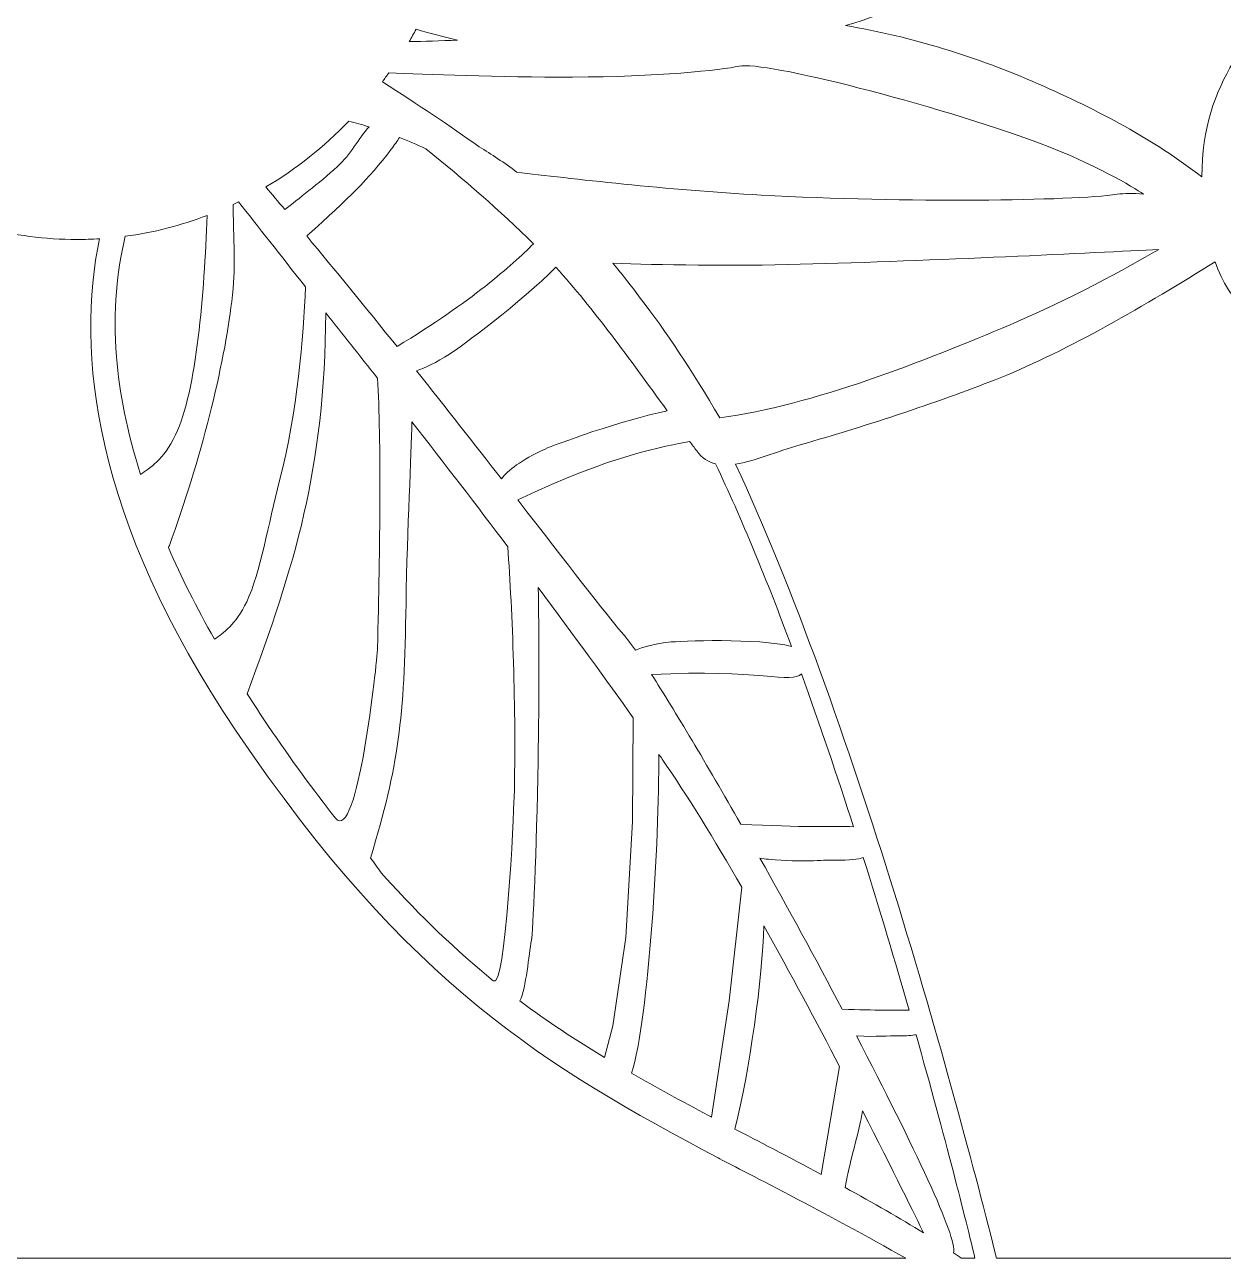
# Model space of a CAD drawing. Header units: millimetres. Extents: x -1200 to 1200, y -590 to 595.
# Drawn here: x -7.2 to 440.7, y -590 to -128.9 of the extents above; entities that cross this region are included whole.
import ezdxf

# ---------------------------------------------------------------- set-up
doc = ezdxf.new("R2010")
doc.units = ezdxf.units.MM
doc.header["$MEASUREMENT"] = 0
doc.layers.add('Layer 1', color=7, linetype='Continuous')

msp = doc.modelspace()

# ---------------------------------------------------------------- linework, layer by layer
at = {"layer": 'Layer 1', "color": 250, "lineweight": 20}
for points, knots in [([(1199.95, 122.7706), (1195.038, 103.5684), (1187.49, 83.3812), (1179.9064, 66.195), (1142.9583, -17.5486), (1103.2501, -76.5961), (1056.123, -119.3268), (1062.8104, -118.949), (1067.2307, -121.1794), (1071.23, -124.3833), (1074.7863, -127.2328), (1078.5199, -130.9037), (1080.6121, -135.8081), (1082.8223, -140.9883), (1083.1898, -149.4884), (1080.8406, -157.4086), (1077.8209, -167.592), (1071.1183, -177.5515), (1066.6026, -186.0342), (1065.2739, -188.5295), (1064.1577, -190.8603), (1063.209, -192.8745), (1066.903, -193.7474), (1070.3014, -195.6926), (1073.1895, -198.4401), (1074.3603, -193.7097), (1077.0547, -190.669), (1077.2845, -181.042), (1077.5179, -171.3256), (1078.8217, -163.3193), (1082.6622, -156.1014), (1085.8445, -150.1201), (1088.5985, -144.0448), (1093.8383, -141.1295), (1102.3897, -136.3709), (1109.2908, -138.4586), (1116.3782, -146.4994), (1121.4031, -152.2016), (1123.2905, -157.7347), (1124.3174, -163.5873), (1125.2237, -168.7517), (1125.7912, -174.6564), (1124.5036, -179.9777), (1123.1439, -185.6), (1118.6057, -191.9354), (1112.4744, -195.4543), (1104.5923, -199.9795), (1094.232, -201.0845), (1086.2518, -203.0813), (1083.2195, -203.8399), (1080.5934, -204.7193), (1078.4864, -205.401), (1080.6233, -209.2993), (1082.0426, -213.8587), (1082.5044, -218.7774), (1086.4703, -215.1959), (1090.2772, -216.5031), (1096.6221, -209.0155), (1102.2716, -202.3509), (1107.7113, -197.8461), (1114.5008, -196.1439), (1120.1255, -194.7348), (1125.5019, -192.8773), (1130.8534, -195.459), (1139.5847, -199.6706), (1143.2874, -207.2601), (1143.7592, -219.2257), (1144.0944, -227.7099), (1142.3065, -233.2932), (1139.73, -238.3418), (1137.4565, -242.798), (1134.5262, -247.4767), (1130.6126, -250.0973), (1126.4778, -252.867), (1119.6935, -253.3262), (1113.3721, -250.3841), (1105.2441, -246.6004), (1097.2951, -238.2023), (1090.5255, -232.5439), (1087.327, -229.8715), (1084.4674, -227.8855), (1082.4449, -226.348), (1081.8837, -231.4763), (1080.2781, -236.199), (1077.9065, -240.1632), (1083.592, -240.6537), (1085.1591, -245.577), (1094.5088, -245.928), (1102.2642, -246.2211), (1108.6538, -247.8544), (1114.4151, -252.6663), (1119.1881, -256.6538), (1124.0381, -260.1037), (1126.3649, -266.6695), (1130.1619, -277.3844), (1128.4968, -286.0302), (1122.0786, -294.9096), (1117.5267, -301.2058), (1113.1113, -303.5696), (1108.4402, -304.8563), (1104.318, -305.9926), (1099.6057, -306.7044), (1095.3581, -305.0916), (1090.872, -303.3861), (1085.816, -297.6996), (1083.006, -290.0191), (1079.3954, -280.1429), (1078.5137, -267.1633), (1076.9196, -257.1632), (1076.0862, -251.9328), (1075.0694, -247.6679), (1074.5341, -244.7338), (1071.527, -248.0487), (1067.8529, -250.4359), (1063.8026, -251.5284), (1067.4083, -256.8496), (1065.8314, -261.7071), (1072.1825, -270.157), (1077.5018, -277.2356), (1081.0976, -284.0506), (1082.456, -292.5584), (1083.5809, -299.6056), (1085.0635, -306.3423), (1083.0036, -313.0461), (1079.6412, -323.9866), (1073.5832, -328.6246), (1064.0348, -329.217), (1057.2627, -329.637), (1052.8064, -327.3973), (1048.7761, -324.1684), (1045.2211, -321.3189), (1041.4875, -317.648), (1039.394, -312.7435), (1037.1838, -307.5632), (1036.8175, -299.0632), (1039.1655, -291.1431), (1042.1865, -280.9597), (1048.8878, -271.0003), (1053.4048, -262.5191), (1055.5965, -258.4014), (1057.208, -254.7337), (1058.4485, -252.1898), (1054.3571, -252.1176), (1050.5081, -250.7446), (1047.1555, -248.3875), (1046.3026, -254.2258), (1042.9799, -256.7682), (1042.7216, -267.5097), (1042.4894, -277.226), (1041.1844, -285.2324), (1037.3439, -292.4503), (1034.1617, -298.4317), (1031.4089, -304.5068), (1026.1691, -307.4221), (1017.6165, -312.1808), (1010.7153, -310.0931), (1003.6293, -302.0523), (998.604, -296.3501), (996.7169, -290.817), (995.69, -284.9644), (994.7836, -279.7997), (994.215, -273.8953), (995.5026, -268.574), (996.8633, -262.9516), (1001.4017, -256.6162), (1007.5316, -253.0974), (1015.4139, -248.5722), (1025.7743, -247.4672), (1033.7544, -245.4704), (1036.861, -244.6944), (1039.5405, -243.7901), (1041.6737, -243.102), (1039.0538, -239.7242), (1037.0622, -235.5769), (1035.9396, -230.9641), (1032.4916, -233.163), (1028.8958, -233.033), (1023.3841, -239.5362), (1017.7356, -246.2007), (1012.2948, -250.7056), (1005.5053, -252.4076), (999.8806, -253.8169), (994.5043, -255.6742), (989.1538, -253.0927), (980.4215, -248.881), (976.7199, -241.2916), (976.2469, -229.326), (975.9116, -220.8416), (977.6996, -215.2585), (980.2773, -210.2099), (982.5507, -205.7553), (985.4811, -201.0766), (989.3948, -198.4544), (993.5296, -195.6847), (1000.314, -195.2255), (1006.6353, -198.1676), (1014.762, -201.9513), (1022.7109, -210.3495), (1029.4807, -216.0078), (1031.4822, -217.6803), (1033.3508, -219.083), (1034.9638, -220.2757), (1035.2158, -215.536), (1036.3568, -211.094), (1038.176, -207.2067), (1035.0097, -205.5813), (1032.3351, -202.8807), (1025.4973, -202.6236), (1017.7419, -202.332), (1011.3524, -200.6973), (1005.5911, -195.8854), (1000.8181, -191.8979), (995.9694, -188.448), (993.6426, -181.8822), (991.4894, -175.8084), (991.0922, -170.3993), (992.3214, -165.2362), (967.3802, -179.2659), (940.4598, -190.5969), (911.0933, -200.0311), (909.2618, -204.7804), (907.033, -209.1613), (904.5498, -213.3903), (897.9888, -224.5627), (889.5331, -236.2978), (878.2402, -242.8731), (866.3103, -249.8199), (846.7343, -250.9703), (828.4943, -243.591), (805.0431, -234.1019), (782.1071, -213.039), (762.5733, -198.8478), (753.3453, -192.1423), (745.0931, -187.1643), (739.2587, -183.3068), (737.6395, -196.1706), (733.0045, -208.0124), (726.1616, -217.9576), (742.569, -219.1865), (747.0873, -231.5345), (774.0674, -232.4169), (796.4458, -233.1489), (814.882, -237.2462), (831.5054, -249.3167), (845.2779, -259.3152), (859.2714, -267.9689), (865.9849, -284.4361), (875.1956, -307.0256), (873.266, -325.949), (861.4182, -344.6356), (868.2461, -339.3974), (876.5602, -336.3142), (885.5139, -336.3142), (905.7678, -336.3142), (922.7474, -352.0777), (926.6413, -372.9148), (930.0124, -357.3129), (942.917, -345.6388), (958.2465, -345.6388), (976.1278, -345.6388), (990.711, -361.5213), (990.711, -380.9949), (990.711, -381.694), (990.6899, -382.3883), (990.6526, -383.0778), (996.8846, -373.5449), (1007.1135, -367.3082), (1018.6348, -367.3082), (1031.7453, -367.3082), (1043.1774, -375.382), (1048.9561, -387.1986), (1048.9237, -386.5371), (1048.9064, -385.8725), (1048.9064, -385.2018), (1048.9064, -364.6091), (1064.3278, -347.8143), (1083.2369, -347.8143), (1102.145, -347.8143), (1117.5663, -364.6091), (1117.5664, -385.2018), (1117.5664, -405.7944), (1102.145, -422.5908), (1083.2368, -422.5908), (1070.1263, -422.5908), (1058.6956, -414.5155), (1052.9157, -402.7003), (1052.9479, -403.3603), (1052.9653, -404.0263), (1052.9653, -404.6956), (1052.9653, -425.2882), (1037.5439, -442.0846), (1018.6348, -442.0846), (999.7267, -442.0846), (984.3053, -425.2882), (984.3053, -404.6956), (984.3053, -403.7536), (984.3388, -402.8194), (984.4022, -401.8946), (978.4831, -410.6519), (968.9571, -416.3524), (958.2466, -416.3525), (943.2089, -416.3524), (930.5041, -405.1173), (926.8438, -389.9604), (923.3757, -411.3727), (906.1427, -427.7272), (885.5139, -427.7272), (862.399, -427.7271), (843.5469, -407.1941), (843.5469, -382.0199), (843.5469, -374.5967), (845.1873, -367.5763), (848.0928, -361.3662), (836.8841, -372.6735), (825.8471, -377.4431), (814.2649, -380.2159), (802.371, -383.0638), (788.7736, -384.8507), (776.5184, -380.802), (763.5728, -376.5276), (748.9821, -362.2659), (740.8767, -343.0008), (730.4566, -318.2311), (727.9123, -285.6744), (723.3146, -260.5958), (720.9095, -247.475), (717.9753, -236.7775), (716.4309, -229.4216), (707.754, -237.7352), (697.1539, -243.7227), (685.4674, -246.461), (695.8702, -259.809), (691.3207, -271.9909), (709.6464, -293.1854), (724.9945, -310.9363), (735.3709, -328.032), (739.2898, -349.3677), (742.5354, -367.0448), (746.8118, -383.94), (740.8679, -400.7552), (731.1681, -428.1959), (713.6892, -439.8292), (686.1355, -441.3134), (666.5967, -442.3668), (653.7369, -436.7492), (642.1099, -428.6504), (631.8501, -421.5062), (621.0762, -412.2975), (615.038, -399.9981), (608.6595, -387.0042), (607.603, -365.6844), (614.3786, -345.819), (623.0927, -320.2798), (642.4315, -295.2999), (655.4628, -274.0254), (661.7866, -263.7009), (666.4378, -254.5001), (670.0176, -248.1224), (658.2106, -247.9406), (647.1077, -244.4956), (637.4338, -238.5831), (634.9729, -253.226), (625.3824, -259.6053), (624.6386, -286.5442), (623.9681, -310.916), (620.2046, -330.9944), (609.1228, -349.0996), (599.9407, -364.0997), (591.9953, -379.3382), (576.8755, -386.6516), (552.2, -398.5843), (532.2875, -393.3492), (511.84, -373.1813), (497.3399, -358.8787), (491.8951, -345.0024), (488.9314, -330.3221), (486.3164, -317.3691), (484.6761, -302.5601), (488.3924, -289.2136), (492.3173, -275.1131), (505.4119, -259.2243), (523.1017, -250.3967), (545.8453, -239.0471), (575.7383, -236.2759), (598.7648, -231.2681), (607.7283, -229.3197), (615.4602, -227.0516), (621.6138, -225.326), (614.0547, -216.8542), (608.3082, -206.4544), (605.0699, -194.8853), (595.1192, -200.3995), (584.7428, -200.075), (568.842, -216.3839), (552.544, -233.0988), (536.8457, -244.3998), (517.2549, -248.6663), (501.0239, -252.2024), (485.5106, -256.8592), (470.0717, -250.3857), (453.3975, -243.3951), (443.0817, -232.6912), (437.6148, -217.5547), (411.8303, -233.7116), (382.9481, -250.5942), (357.3365, -260.8936), (337.0141, -269.0676), (307.5596, -278.8953), (282.5549, -285.9722), (273.7951, -288.4519), (265.4958, -292.1651), (258.4407, -293.2387), (301.9464, -386.3529), (340.7298, -528.6673), (355.9395, -590.0266), (355.9395, -590.0266), (1199.95, -590.0266), (1199.95, -590.0266), (1199.95, -590.0266), (1199.95, 122.7706), (1199.95, 122.7706)], [0, 0, 0, 0, 0.00714286, 0.00714286, 0.00714286, 0.01428571, 0.01428571, 0.01428571, 0.02142857, 0.02142857, 0.02142857, 0.02857143, 0.02857143, 0.02857143, 0.03571429, 0.03571429, 0.03571429, 0.04285714, 0.04285714, 0.04285714, 0.05, 0.05, 0.05, 0.05714286, 0.05714286, 0.05714286, 0.06428571, 0.06428571, 0.06428571, 0.07142857, 0.07142857, 0.07142857, 0.07857143, 0.07857143, 0.07857143, 0.08571429, 0.08571429, 0.08571429, 0.09285714, 0.09285714, 0.09285714, 0.1, 0.1, 0.1, 0.10714286, 0.10714286, 0.10714286, 0.11428571, 0.11428571, 0.11428571, 0.12142857, 0.12142857, 0.12142857, 0.12857143, 0.12857143, 0.12857143, 0.13571429, 0.13571429, 0.13571429, 0.14285714, 0.14285714, 0.14285714, 0.15, 0.15, 0.15, 0.15714286, 0.15714286, 0.15714286, 0.16428571, 0.16428571, 0.16428571, 0.17142857, 0.17142857, 0.17142857, 0.17857143, 0.17857143, 0.17857143, 0.18571429, 0.18571429, 0.18571429, 0.19285714, 0.19285714, 0.19285714, 0.2, 0.2, 0.2, 0.20714286, 0.20714286, 0.20714286, 0.21428571, 0.21428571, 0.21428571, 0.22142857, 0.22142857, 0.22142857, 0.22857143, 0.22857143, 0.22857143, 0.23571429, 0.23571429, 0.23571429, 0.24285714, 0.24285714, 0.24285714, 0.25, 0.25, 0.25, 0.25714286, 0.25714286, 0.25714286, 0.26428571, 0.26428571, 0.26428571, 0.27142857, 0.27142857, 0.27142857, 0.27857143, 0.27857143, 0.27857143, 0.28571429, 0.28571429, 0.28571429, 0.29285714, 0.29285714, 0.29285714, 0.3, 0.3, 0.3, 0.30714286, 0.30714286, 0.30714286, 0.31428571, 0.31428571, 0.31428571, 0.32142857, 0.32142857, 0.32142857, 0.32857143, 0.32857143, 0.32857143, 0.33571429, 0.33571429, 0.33571429, 0.34285714, 0.34285714, 0.34285714, 0.35, 0.35, 0.35, 0.35714286, 0.35714286, 0.35714286, 0.36428571, 0.36428571, 0.36428571, 0.37142857, 0.37142857, 0.37142857, 0.37857143, 0.37857143, 0.37857143, 0.38571429, 0.38571429, 0.38571429, 0.39285714, 0.39285714, 0.39285714, 0.4, 0.4, 0.4, 0.40714286, 0.40714286, 0.40714286, 0.41428571, 0.41428571, 0.41428571, 0.42142857, 0.42142857, 0.42142857, 0.42857143, 0.42857143, 0.42857143, 0.43571429, 0.43571429, 0.43571429, 0.44285714, 0.44285714, 0.44285714, 0.45, 0.45, 0.45, 0.45714286, 0.45714286, 0.45714286, 0.46428571, 0.46428571, 0.46428571, 0.47142857, 0.47142857, 0.47142857, 0.47857143, 0.47857143, 0.47857143, 0.48571429, 0.48571429, 0.48571429, 0.49285714, 0.49285714, 0.49285714, 0.5, 0.5, 0.5, 0.50714286, 0.50714286, 0.50714286, 0.51428571, 0.51428571, 0.51428571, 0.52142857, 0.52142857, 0.52142857, 0.52857143, 0.52857143, 0.52857143, 0.53571429, 0.53571429, 0.53571429, 0.54285714, 0.54285714, 0.54285714, 0.55, 0.55, 0.55, 0.55714286, 0.55714286, 0.55714286, 0.56428571, 0.56428571, 0.56428571, 0.57142857, 0.57142857, 0.57142857, 0.57857143, 0.57857143, 0.57857143, 0.58571429, 0.58571429, 0.58571429, 0.59285714, 0.59285714, 0.59285714, 0.6, 0.6, 0.6, 0.60714286, 0.60714286, 0.60714286, 0.61428571, 0.61428571, 0.61428571, 0.62142857, 0.62142857, 0.62142857, 0.62857143, 0.62857143, 0.62857143, 0.63571429, 0.63571429, 0.63571429, 0.64285714, 0.64285714, 0.64285714, 0.65, 0.65, 0.65, 0.65714286, 0.65714286, 0.65714286, 0.66428571, 0.66428571, 0.66428571, 0.67142857, 0.67142857, 0.67142857, 0.67857143, 0.67857143, 0.67857143, 0.68571429, 0.68571429, 0.68571429, 0.69285714, 0.69285714, 0.69285714, 0.7, 0.7, 0.7, 0.70714286, 0.70714286, 0.70714286, 0.71428571, 0.71428571, 0.71428571, 0.72142857, 0.72142857, 0.72142857, 0.72857143, 0.72857143, 0.72857143, 0.73571429, 0.73571429, 0.73571429, 0.74285714, 0.74285714, 0.74285714, 0.75, 0.75, 0.75, 0.75714286, 0.75714286, 0.75714286, 0.76428571, 0.76428571, 0.76428571, 0.77142857, 0.77142857, 0.77142857, 0.77857143, 0.77857143, 0.77857143, 0.78571429, 0.78571429, 0.78571429, 0.79285714, 0.79285714, 0.79285714, 0.8, 0.8, 0.8, 0.80714286, 0.80714286, 0.80714286, 0.81428571, 0.81428571, 0.81428571, 0.82142857, 0.82142857, 0.82142857, 0.82857143, 0.82857143, 0.82857143, 0.83571429, 0.83571429, 0.83571429, 0.84285714, 0.84285714, 0.84285714, 0.85, 0.85, 0.85, 0.85714286, 0.85714286, 0.85714286, 0.86428571, 0.86428571, 0.86428571, 0.87142857, 0.87142857, 0.87142857, 0.87857143, 0.87857143, 0.87857143, 0.88571429, 0.88571429, 0.88571429, 0.89285714, 0.89285714, 0.89285714, 0.9, 0.9, 0.9, 0.90714286, 0.90714286, 0.90714286, 0.91428571, 0.91428571, 0.91428571, 0.92142857, 0.92142857, 0.92142857, 0.92857143, 0.92857143, 0.92857143, 0.93571429, 0.93571429, 0.93571429, 0.94285714, 0.94285714, 0.94285714, 0.95, 0.95, 0.95, 0.95714286, 0.95714286, 0.95714286, 0.96428571, 0.96428571, 0.96428571, 0.97142857, 0.97142857, 0.97142857, 0.97857143, 0.97857143, 0.97857143, 0.98571429, 0.98571429, 0.98571429, 0.99285714, 0.99285714, 0.99285714, 1, 1, 1, 1]), ([(299.5099, -129.2564), (324.06, -133.4083), (348.5232, -140.921), (371.7671, -151.1469), (393.8052, -160.8428), (414.891, -171.9745), (432.7138, -185.8634), (432.694, -167.291), (437.611, -154.4916), (444.4587, -142.8285), (451.0197, -131.656), (459.4742, -119.9208), (470.7671, -113.3455), (482.6981, -106.3987), (502.2729, -105.2483), (520.5142, -112.6277), (543.9641, -122.1183), (566.9001, -143.1795), (586.4339, -157.371), (592.2076, -161.567), (597.599, -165.0842), (602.2553, -168.075), (602.9827, -156.1891), (606.2731, -145.0465), (611.5229, -135.2971), (602.3867, -131.2219), (594.6674, -124.4475), (574.9398, -123.8017), (552.5627, -123.0714), (534.1253, -118.9726), (517.502, -106.9034), (503.7295, -96.9034), (489.736, -88.2497), (483.0222, -71.7826), (475.3053, -52.8577), (475.4084, -36.5033), (482.6112, -20.707), (436.0291, -58.132), (390.2181, -90.0946), (350.4192, -109.344), (332.9478, -117.7939), (315.9632, -124.3205), (299.5099, -129.2564)], [0, 0, 0, 0, 0.07142857, 0.07142857, 0.07142857, 0.14285714, 0.14285714, 0.14285714, 0.21428571, 0.21428571, 0.21428571, 0.28571429, 0.28571429, 0.28571429, 0.35714286, 0.35714286, 0.35714286, 0.42857143, 0.42857143, 0.42857143, 0.5, 0.5, 0.5, 0.57142857, 0.57142857, 0.57142857, 0.64285714, 0.64285714, 0.64285714, 0.71428571, 0.71428571, 0.71428571, 0.78571429, 0.78571429, 0.78571429, 0.85714286, 0.85714286, 0.85714286, 0.92857143, 0.92857143, 0.92857143, 1, 1, 1, 1]), ([(139.0452, -130.6717), (138.1983, -132.2251), (137.3305, -133.7642), (136.4364, -135.2845), (142.0524, -135.1748), (148.1626, -134.9788), (154.4578, -134.7109), (149.1809, -133.4883), (144.0429, -132.1341), (139.0452, -130.6717)], [0, 0, 0, 0, 0.33333333, 0.33333333, 0.33333333, 0.66666667, 0.66666667, 0.66666667, 1, 1, 1, 1]), ([(128.8745, -146.9509), (128.0801, -148.0683), (127.2729, -149.1734), (126.4511, -150.2675), (139.9441, -159.0074), (151.8393, -166.8585), (162.6268, -174.567), (167.2905, -177.3993), (171.9888, -180.5467), (176.6947, -184.0358), (195.9094, -186.4197), (233.5466, -190.7395), (267.9456, -192.6361), (322.472, -195.6424), (384.175, -194.7771), (400.9956, -192.3351), (403.6826, -191.9448), (407.1269, -191.9182), (410.8285, -192.2614), (407.0562, -189.6643), (392.5574, -180.8727), (372.039, -173.2754), (332.6039, -158.6719), (269.2828, -142.3929), (259.7791, -144.4618), (253.2158, -145.8913), (228.9376, -148.454), (197.4814, -148.5262), (170.0755, -148.5903), (142.24, -147.5401), (128.8745, -146.9509)], [0, 0, 0, 0, 0.1, 0.1, 0.1, 0.2, 0.2, 0.2, 0.3, 0.3, 0.3, 0.4, 0.4, 0.4, 0.5, 0.5, 0.5, 0.6, 0.6, 0.6, 0.7, 0.7, 0.7, 0.8, 0.8, 0.8, 0.9, 0.9, 0.9, 1, 1, 1, 1]), ([(113.8929, -165.0137), (104.6476, -174.5874), (94.2486, -182.8727), (82.9532, -189.6016), (85.2031, -192.2944), (87.5548, -195.1142), (89.9921, -198.0437), (94.98, -194.1267), (102.5056, -188.4041), (109.6886, -181.9432), (114.376, -177.7284), (117.7544, -171.0703), (121.4632, -167.1029), (118.9452, -166.335), (116.4196, -165.639), (113.8929, -165.0137)], [0, 0, 0, 0, 0.2, 0.2, 0.2, 0.4, 0.4, 0.4, 0.6, 0.6, 0.6, 0.8, 0.8, 0.8, 1, 1, 1, 1]), ([(182.908, -210.876), (170.2902, -198.224), (156.9759, -186.8743), (142.6859, -175.3413), (139.4152, -173.7926), (136.1223, -172.3664), (132.8107, -171.0639), (132.0012, -172.3993), (130.9794, -173.8851), (129.7178, -175.5294), (120.7804, -187.1878), (114.7545, -193.0515), (98.1636, -207.8948), (108.6543, -220.5768), (120.2551, -234.7351), (131.9169, -249.2259), (160.0515, -232.2713), (174.5543, -219.0016), (182.908, -210.876)], [0, 0, 0, 0, 0.16666667, 0.16666667, 0.16666667, 0.33333333, 0.33333333, 0.33333333, 0.5, 0.5, 0.5, 0.66666667, 0.66666667, 0.66666667, 0.83333333, 0.83333333, 0.83333333, 1, 1, 1, 1]), ([(72.7071, -195.1612), (72.039, -195.4873), (71.3648, -195.8007), (70.6904, -196.1173), (70.8284, -214.7538), (71.7583, -218.1895), (70.1404, -232.4091), (67.4894, -255.7166), (58.3819, -292.4237), (46.8469, -323.5492), (46.7316, -323.8595), (46.6048, -324.1182), (46.4695, -324.3361), (51.2672, -335.3362), (56.9876, -346.7845), (63.6851, -358.6325), (66.9693, -356.316), (71.613, -353.3127), (75.7501, -344.6184), (80.9975, -333.5901), (83.7428, -315.6291), (88.0055, -299.2888), (94.6745, -273.726), (96.964, -245.3027), (97.714, -226.9577), (88.3631, -215.061), (79.864, -204.2239), (72.7071, -195.1612)], [0, 0, 0, 0, 0.11111111, 0.11111111, 0.11111111, 0.22222222, 0.22222222, 0.22222222, 0.33333333, 0.33333333, 0.33333333, 0.44444444, 0.44444444, 0.44444444, 0.55555556, 0.55555556, 0.55555556, 0.66666667, 0.66666667, 0.66666667, 0.77777778, 0.77777778, 0.77777778, 0.88888889, 0.88888889, 0.88888889, 1, 1, 1, 1]), ([(60.9596, -200.2521), (51.1827, -203.9763), (40.938, -206.6174), (30.349, -208.028), (27.3106, -220.6348), (25.7697, -235.7273), (27.0847, -253.0801), (28.0941, -266.4015), (31.0369, -281.1101), (36.1114, -297.0115), (39.4006, -294.5443), (44.6044, -291.8954), (49.1862, -282.2668), (57.1018, -265.6303), (59.8757, -229.2477), (60.9596, -200.2521)], [0, 0, 0, 0, 0.2, 0.2, 0.2, 0.4, 0.4, 0.4, 0.6, 0.6, 0.6, 0.8, 0.8, 0.8, 1, 1, 1, 1]), ([(322.0637, -590.0266), (293.3266, -573.5988), (258.5988, -556.0512), (251.8773, -552.4726), (188.2956, -518.6197), (136.3383, -488.4534), (71.8601, -393.053), (17.9611, -313.3078), (12.0059, -250.4673), (20.7261, -208.9622), (17.9386, -209.1331), (15.1336, -209.2286), (12.3077, -209.2286), (0.384, -209.2286), (-11.2131, -207.6707), (-22.3259, -204.7522), (-14.984, -246.218), (-19.0095, -309.9066), (-61.7846, -391.1252), (-112.0273, -486.5254), (-152.5141, -516.6918), (-202.0587, -550.543), (-207.5023, -554.2625), (-236.5122, -573.0696), (-259.3603, -590.0266), (-259.3603, -590.0266), (322.0637, -590.0266), (322.0637, -590.0266)], [0, 0, 0, 0, 0.11111111, 0.11111111, 0.11111111, 0.22222222, 0.22222222, 0.22222222, 0.33333333, 0.33333333, 0.33333333, 0.44444444, 0.44444444, 0.44444444, 0.55555556, 0.55555556, 0.55555556, 0.66666667, 0.66666667, 0.66666667, 0.77777778, 0.77777778, 0.77777778, 0.88888889, 0.88888889, 0.88888889, 1, 1, 1, 1]), ([(416.5599, -212.9199), (393.0454, -214.1472), (332.204, -217.188), (282.6357, -218.4952), (257.6635, -219.1536), (229.1127, -218.8087), (212.5117, -218.0328), (215.9808, -222.152), (219.4166, -226.5219), (222.8137, -231.1363), (232.506, -243.6223), (242.1526, -258.1538), (252.5365, -275.9251), (287.2013, -271.1977), (329.3072, -254.5989), (361.0129, -241.0753), (383.6124, -231.4357), (403.9707, -220.2616), (416.5599, -212.9199)], [0, 0, 0, 0, 0.16666667, 0.16666667, 0.16666667, 0.33333333, 0.33333333, 0.33333333, 0.5, 0.5, 0.5, 0.66666667, 0.66666667, 0.66666667, 0.83333333, 0.83333333, 0.83333333, 1, 1, 1, 1]), ([(232.9284, -273.3075), (218.504, -253.4798), (205.474, -235.1882), (191.2731, -219.616), (178.4814, -232.5533), (155.1905, -249.809), (151.5462, -252.0943), (146.4989, -255.2603), (142.4447, -257.2275), (139.2102, -258.3263), (150.1692, -272.0599), (160.9791, -285.8766), (170.926, -298.6776), (173.3311, -295.4974), (178.2481, -291.6932), (187.2327, -287.5631), (190.9788, -285.8407), (216.0418, -276.6774), (232.9284, -273.3075)], [0, 0, 0, 0, 0.16666667, 0.16666667, 0.16666667, 0.33333333, 0.33333333, 0.33333333, 0.5, 0.5, 0.5, 0.66666667, 0.66666667, 0.66666667, 0.83333333, 0.83333333, 0.83333333, 1, 1, 1, 1]), ([(75.9477, -379.034), (93.7444, -330.678), (104.8598, -295.6384), (105.313, -236.6207), (111.4976, -244.4766), (117.9692, -252.6789), (124.6071, -261.0503), (126.0462, -284.4409), (125.5817, -324.2766), (124.6233, -361.965), (124.4892, -367.2612), (117.0789, -435.8589), (108.8927, -425.4764), (100.6866, -415.0703), (92.304, -403.5811), (83.677, -390.8178), (80.9976, -386.8538), (78.4235, -382.9258), (75.9477, -379.034)], [0, 0, 0, 0, 0.16666667, 0.16666667, 0.16666667, 0.33333333, 0.33333333, 0.33333333, 0.5, 0.5, 0.5, 0.66666667, 0.66666667, 0.66666667, 0.83333333, 0.83333333, 0.83333333, 1, 1, 1, 1]), ([(121.9686, -440.4326), (132.6631, -405.0685), (134.569, -389.1532), (135.2879, -345.2688), (135.7571, -316.5868), (137.2759, -289.8422), (137.4868, -277.3797), (149.5534, -292.8045), (161.739, -308.742), (173.3311, -324.1527), (174.9787, -348.3347), (176.5395, -384.3727), (175.6915, -417.7741), (175.5475, -423.401), (172.6072, -490.2605), (167.8678, -486.3043), (154.1251, -474.8372), (141.2057, -462.9201), (126.872, -446.9138), (124.6879, -444.475), (124.1725, -443.0142), (121.9686, -440.4326)], [0, 0, 0, 0, 0.14285714, 0.14285714, 0.14285714, 0.28571429, 0.28571429, 0.28571429, 0.42857143, 0.42857143, 0.42857143, 0.57142857, 0.57142857, 0.57142857, 0.71428571, 0.71428571, 0.71428571, 0.85714286, 0.85714286, 0.85714286, 1, 1, 1, 1]), ([(250.9659, -293.1007), (248.2753, -292.4267), (245.8949, -290.9267), (243.8972, -288.2417), (243.0118, -287.0538), (242.1339, -285.8687), (241.2624, -284.6901), (231.9239, -286.6854), (212.8148, -289.3813), (177.0586, -306.579), (195.5022, -330.3721), (210.1712, -349.5134), (215.9262, -356.0794), (217.2562, -357.5951), (218.9621, -359.8552), (220.9873, -362.7564), (223.7004, -361.5182), (227.6873, -360.4383), (233.3927, -359.744), (237.3076, -359.2674), (267.0815, -358.156), (279.3216, -361.3034), (270.2428, -336.8488), (260.7018, -313.5241), (250.9659, -293.1007)], [0, 0, 0, 0, 0.125, 0.125, 0.125, 0.25, 0.25, 0.25, 0.375, 0.375, 0.375, 0.5, 0.5, 0.5, 0.625, 0.625, 0.625, 0.75, 0.75, 0.75, 0.875, 0.875, 0.875, 1, 1, 1, 1]), ([(209.5019, -514.9566), (209.5019, -514.9566), (212.549, -503.1635), (212.549, -503.1635), (212.549, -503.1635), (217.3877, -470.0661), (217.3877, -470.0661), (217.3877, -470.0661), (219.8759, -426.7099), (219.8759, -426.7099), (219.8759, -426.7099), (220.1615, -387.9917), (220.1615, -387.9917), (210.4096, -374.2864), (198.1593, -357.4508), (184.6849, -339.3346), (184.9755, -354.9696), (185.0375, -380.1406), (184.6439, -404.2114), (184.0976, -437.5376), (182.5938, -468.6913), (182.1519, -471.0551), (181.0977, -476.7009), (180.2596, -488.6883), (177.8496, -493.8374), (188.2981, -501.629), (198.7938, -508.5098), (209.5019, -514.9566)], [0, 0, 0, 0, 0.11111111, 0.11111111, 0.11111111, 0.22222222, 0.22222222, 0.22222222, 0.33333333, 0.33333333, 0.33333333, 0.44444444, 0.44444444, 0.44444444, 0.55555556, 0.55555556, 0.55555556, 0.66666667, 0.66666667, 0.66666667, 0.77777778, 0.77777778, 0.77777778, 0.88888889, 0.88888889, 0.88888889, 1, 1, 1, 1]), ([(227.0341, -371.8302), (267.1794, -369.6359), (279.4148, -375.5465), (283.0653, -371.5167), (289.8722, -390.3335), (296.3922, -409.6581), (302.5048, -428.7147), (295.7899, -428.5218), (283.1622, -429.0359), (260.3579, -427.7695), (247.5849, -405.3179), (235.7308, -385.3398), (227.0341, -371.8302)], [0, 0, 0, 0, 0.25, 0.25, 0.25, 0.5, 0.5, 0.5, 0.75, 0.75, 0.75, 1, 1, 1, 1]), ([(249.4709, -537.228), (249.4709, -537.228), (255.9933, -493.7465), (255.9933, -493.7465), (255.9933, -493.7465), (260.7304, -451.257), (260.7304, -451.257), (250.53, -433.5689), (240.3323, -416.9168), (231.0335, -403.4638), (230.6051, -402.8461), (230.1644, -402.2113), (229.7173, -401.5671), (229.9447, -433.8573), (226.0286, -500.4863), (219.5457, -520.8532), (228.9041, -526.2184), (238.4587, -531.3706), (248.3212, -536.6214), (248.6366, -536.789), (249.0239, -536.9944), (249.4709, -537.228)], [0, 0, 0, 0, 0.14285714, 0.14285714, 0.14285714, 0.28571429, 0.28571429, 0.28571429, 0.42857143, 0.42857143, 0.42857143, 0.57142857, 0.57142857, 0.57142857, 0.71428571, 0.71428571, 0.71428571, 0.85714286, 0.85714286, 0.85714286, 1, 1, 1, 1]), ([(270.7357, -440.8762), (269.5845, -440.7695), (268.5118, -440.6159), (267.5086, -440.4247), (277.8304, -458.8168), (288.4678, -478.2949), (298.3068, -496.8765), (310.861, -497.4079), (318.6114, -497.2089), (323.2728, -497.2747), (318.1261, -479.3169), (312.3747, -459.9938), (306.1527, -440.2021), (304.2605, -440.9013), (301.0892, -441.2837), (295.7526, -441.1723), (290.0793, -441.0533), (284.2822, -442.1332), (270.7357, -440.8762)], [0, 0, 0, 0, 0.16666667, 0.16666667, 0.16666667, 0.33333333, 0.33333333, 0.33333333, 0.5, 0.5, 0.5, 0.66666667, 0.66666667, 0.66666667, 0.83333333, 0.83333333, 0.83333333, 1, 1, 1, 1]), ([(290.4395, -558.703), (290.4395, -558.703), (297.332, -518.3703), (297.332, -518.3703), (288.6826, -501.7778), (278.9554, -483.5724), (268.9985, -465.8043), (268.5726, -484.4407), (263.6197, -520.7278), (258.1538, -541.7185), (266.2632, -545.9083), (278.0328, -552.0149), (290.4395, -558.703)], [0, 0, 0, 0, 0.25, 0.25, 0.25, 0.5, 0.5, 0.5, 0.75, 0.75, 0.75, 1, 1, 1, 1]), ([(325.8814, -506.4392), (324.3989, -506.7387), (322.2819, -506.8844), (319.2486, -506.8202), (315.4255, -506.7403), (311.5279, -507.3735), (303.5651, -506.8656), (324.9949, -547.8345), (341.3563, -582.4164), (339.9309, -587.9274), (340.9426, -588.6529), (341.8862, -589.3537), (342.755, -590.0266), (342.755, -590.0266), (347.8872, -590.0266), (347.8872, -590.0266), (344.5461, -575.8821), (336.7332, -544.8414), (325.8814, -506.4392)], [0, 0, 0, 0, 0.16666667, 0.16666667, 0.16666667, 0.33333333, 0.33333333, 0.33333333, 0.5, 0.5, 0.5, 0.66666667, 0.66666667, 0.66666667, 0.83333333, 0.83333333, 0.83333333, 1, 1, 1, 1]), ([(328.6802, -580.501), (325.8082, -574.5935), (317.319, -557.2501), (305.8822, -534.9192), (305.4908, -537.4677), (304.9185, -540.2656), (304.1201, -543.344), (301.355, -554.0103), (299.9754, -560.1121), (299.3435, -563.5479), (309.7623, -569.2736), (320.1189, -575.1812), (328.6802, -580.501)], [0, 0, 0, 0, 0.25, 0.25, 0.25, 0.5, 0.5, 0.5, 0.75, 0.75, 0.75, 1, 1, 1, 1])]:
    msp.add_open_spline(points, degree=3, knots=knots, dxfattribs=at)

doc.saveas('drawing.dxf')
